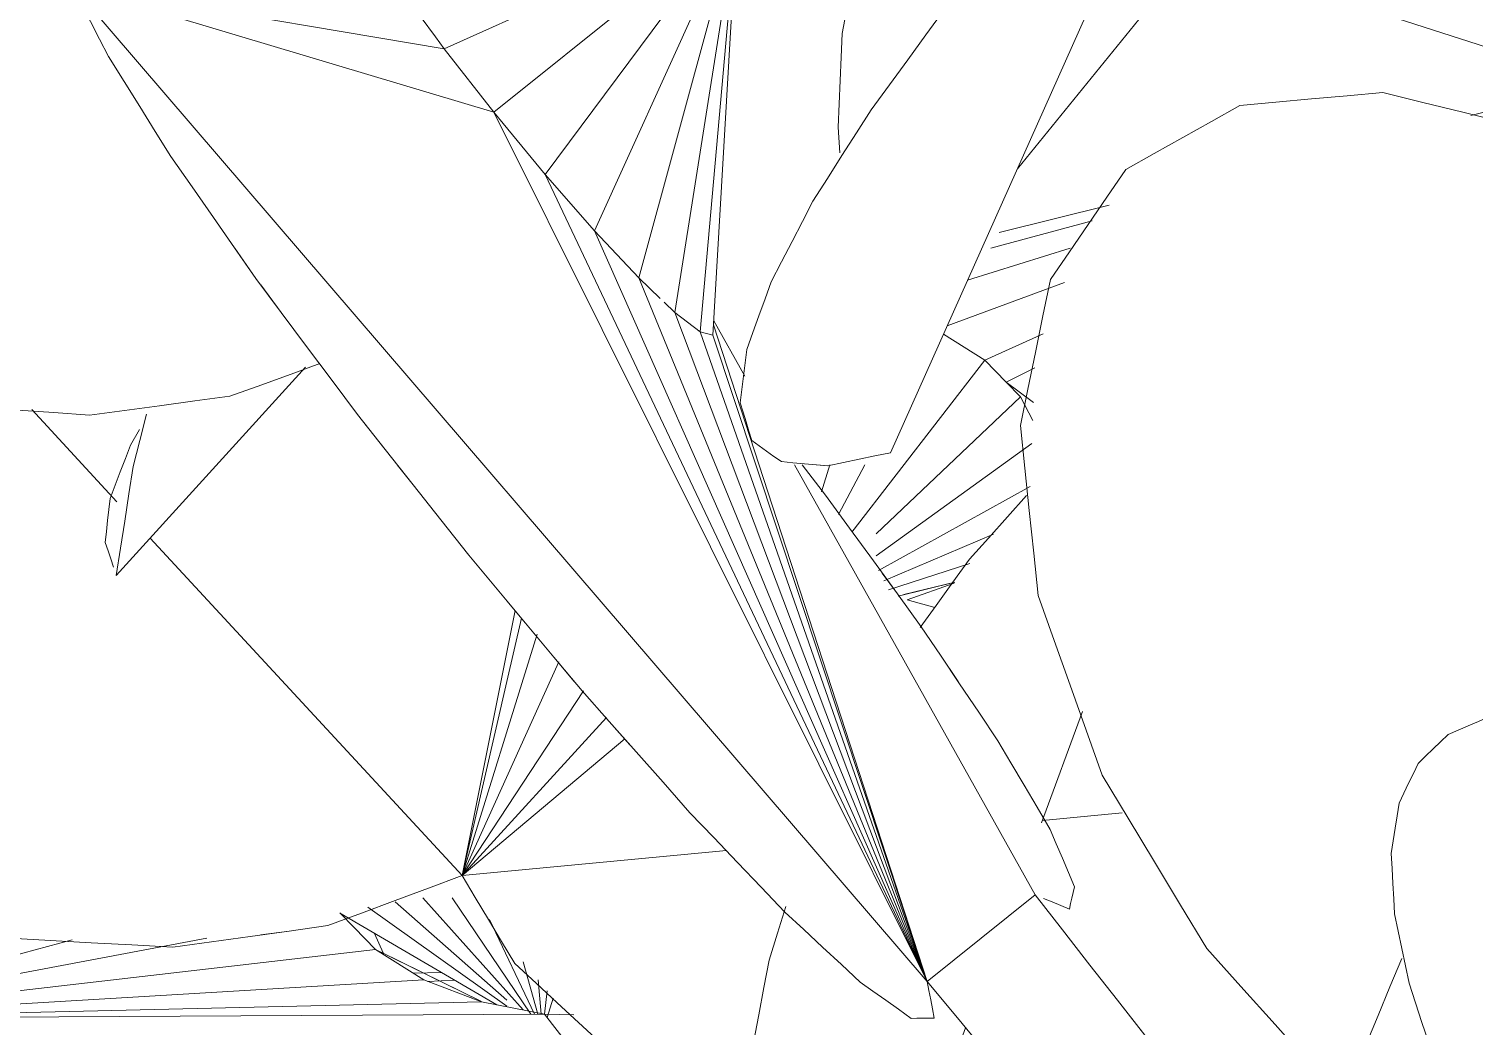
# Model space of a CAD drawing. Header units: metres. Extents: x -18.34 to -13.25, y -25.49 to -16.26.
# Drawn here: x -14.55657 to -14.50754, y -21.34345 to -21.30963 of the extents above; entities that cross this region are included whole.
import ezdxf

# ---------------------------------------------------------------- set-up
doc = ezdxf.new("R2010")
doc.units = ezdxf.units.M
doc.layers.add('Importações nas famílias', color=7, linetype='Continuous', lineweight=5)
doc.layers.add('Vegetação', color=7, linetype='Continuous', lineweight=5)

# ---------------------------------------------------------------- blocks, each defined once
blk = doc.blocks.new('Planta_pergolado_12200 - plantas pergolado_skp_Component_12-V3403-Pavimento 02 - Executivo')
at = {"layer": 'Importações nas famílias', "color": 9}
blk.add_line((0.1724, 0.114648), (0.17181, 0.114312), dxfattribs=at)
at = {"layer": 'Importações nas famílias', "color": 9, "flags": 128}
for points in [[(0.192036, 0.119336), (0.191149, 0.119361), (0.190263, 0.119387)], [(0.195547, 0.118843), (0.194669, 0.118966), (0.193791, 0.119089), (0.192913, 0.119213), (0.192036, 0.119336)], [(0.197265, 0.118404), (0.196406, 0.118623), (0.195547, 0.118843)]]:
    blk.add_lwpolyline(points, dxfattribs=at)
blk = doc.blocks.new('Planta_pergolado_12200 - plantas pergolado_skp_Component_17-V3405-Pavimento 02 - Executivo')
at = {"layer": 'Importações nas famílias', "color": 9}
blk.add_line((0.172386, 0.114582), (0.173598, 0.117922), dxfattribs=at)
blk = doc.blocks.new('Planta_pergolado_12200 - plantas pergolado_skp_Component_16-V3406-Pavimento 02 - Executivo')
for name in ['Planta_pergolado_12200 - plantas pergolado_skp_Component_17-V3405-Pavimento 02 - Executivo', 'Planta_pergolado_12200 - plantas pergolado_skp_Component_12-V3403-Pavimento 02 - Executivo']:
    blk.add_blockref(name, (0, 0))
blk = doc.blocks.new('Planta_pergolado_12200 - plantas pergolado_skp_Component_12-V3425-Pavimento 02 - Executivo')
at = {"layer": 'Importações nas famílias', "color": 9}
for p, q in [((0.198099, 0.115652), (0.190776, 0.113812)), ((0.190728, 0.114691), (0.19144, 0.114839)), ((0.1724, 0.114648), (0.17181, 0.114312))]:
    blk.add_line(p, q, dxfattribs=at)
at = {"layer": 'Importações nas famílias', "color": 9, "flags": 128}
for points in [[(0.192036, 0.119336), (0.191149, 0.119361), (0.190263, 0.119387)], [(0.195547, 0.118843), (0.194669, 0.118966), (0.193791, 0.119089), (0.192913, 0.119213), (0.192036, 0.119336)], [(0.197265, 0.118404), (0.196406, 0.118623), (0.195547, 0.118843)], [(0.19527, 0.11557), (0.196183, 0.115727), (0.197096, 0.115884), (0.198009, 0.116041)], [(0.19144, 0.114839), (0.192398, 0.115022), (0.193355, 0.115204), (0.194313, 0.115387), (0.19527, 0.11557)]]:
    blk.add_lwpolyline(points, dxfattribs=at)
blk = doc.blocks.new('Planta_pergolado_12200 - plantas pergolado_skp_Component_17-V3426-Pavimento 02 - Executivo')
at = {"layer": 'Importações nas famílias', "color": 9}
for p, q in [((0.173776, 0.11996), (0.181266, 0.127147)), ((0.173699, 0.120881), (0.173776, 0.11996)), ((0.173789, 0.119851), (0.172718, 0.119641)), ((0.173776, 0.11996), (0.173028, 0.11996)), ((0.173872, 0.120051), (0.173239, 0.120176)), ((0.173776, 0.11996), (0.173607, 0.117923)), ((0.173776, 0.11996), (0.175829, 0.101947)), ((0.170427, 0.11664), (0.173826, 0.119525)), ((0.173813, 0.119637), (0.17098, 0.117898)), ((0.173801, 0.119745), (0.172194, 0.119103)), ((0.173719, 0.119271), (0.170527, 0.115718)), ((0.170742, 0.114851), (0.173465, 0.11872)), ((0.171011, 0.114012), (0.173656, 0.11874)), ((0.173648, 0.118418), (0.17131, 0.113196)), ((0.172318, 0.114396), (0.173598, 0.117922)), ((0.173607, 0.117923), (0.173109, 0.116025)), ((0.175737, 0.101816), (0.173607, 0.117923)), ((0.173109, 0.116025), (0.172318, 0.114396)), ((0.17559, 0.101392), (0.173109, 0.116025)), ((0.172318, 0.114396), (0.1717, 0.113646)), ((0.175326, 0.101168), (0.172318, 0.114396)), ((0.1717, 0.113646), (0.171287, 0.113145)), ((0.175057, 0.100737), (0.172536, 0.109035)), ((0.174799, 0.100323), (0.173053, 0.104783))]:
    blk.add_line(p, q, dxfattribs=at)
blk = doc.blocks.new('Planta_pergolado_12200 - plantas pergolado_skp_Component_16-V3427-Pavimento 02 - Executivo')
for name in ['Planta_pergolado_12200 - plantas pergolado_skp_Component_17-V3426-Pavimento 02 - Executivo', 'Planta_pergolado_12200 - plantas pergolado_skp_Component_12-V3425-Pavimento 02 - Executivo']:
    blk.add_blockref(name, (0, 0))
blk = doc.blocks.new('Planta_pergolado_12200 - plantas pergolado_skp_Component_17-V3432-Pavimento 02 - Executivo')
at = {"layer": 'Importações nas famílias', "color": 9}
for p, q in [((0.173143, 0.116153), (0.173017, 0.11701)), ((0.172937, 0.11567), (0.172817, 0.116563))]:
    blk.add_line(p, q, dxfattribs=at)
blk = doc.blocks.new('Planta_pergolado_12200 - plantas pergolado_skp_Component_16-V3433-Pavimento 02 - Executivo')
blk.add_blockref('Planta_pergolado_12200 - plantas pergolado_skp_Component_17-V3432-Pavimento 02 - Executivo', (0, 0))
blk = doc.blocks.new('Planta_pergolado_12200 - plantas pergolado_skp_-V3448-Pavimento 02 - Executivo')
for name in ['Planta_pergolado_12200 - plantas pergolado_skp_Component_16-V3433-Pavimento 02 - Executivo', 'Planta_pergolado_12200 - plantas pergolado_skp_Component_16-V3406-Pavimento 02 - Executivo', 'Planta_pergolado_12200 - plantas pergolado_skp_Component_16-V3427-Pavimento 02 - Executivo']:
    blk.add_blockref(name, (0, 0))
blk = doc.blocks.new('Planta_pergolado_12200 - plantas pergolado_skp_-V3475-Pavimento 02 - Executivo')
at = {"rotation": 89.9999999999999}
blk.add_blockref('Planta_pergolado_12200 - plantas pergolado_skp_-V3448-Pavimento 02 - Executivo', (0.274037, 0.01573), dxfattribs=at)
blk = doc.blocks.new('Planta_pergolado_12200 - plantas pergolado_skp_Component_12-V3626-Pavimento 02 - Executivo')
at = {"layer": 'Importações nas famílias', "color": 9}
for p, q in [((0.203254, 0.160362), (0.187361, 0.156366)), ((0.18063, 0.154674), (0.17698, 0.153757))]:
    blk.add_line(p, q, dxfattribs=at)
at = {"layer": 'Importações nas famílias', "color": 9, "flags": 128}
for points in [[(0.189435, 0.163089), (0.18855, 0.163017), (0.187665, 0.162944), (0.18678, 0.162872), (0.185895, 0.1628)], [(0.19298, 0.162987), (0.192094, 0.163012), (0.191208, 0.163038), (0.190321, 0.163064), (0.189435, 0.163089)], [(0.196491, 0.162494), (0.195613, 0.162617), (0.194736, 0.16274), (0.193858, 0.162863), (0.19298, 0.162987)], [(0.185895, 0.1628), (0.185021, 0.16263), (0.184147, 0.162461)], [(0.199928, 0.161615), (0.199069, 0.161835), (0.19821, 0.162055), (0.19735, 0.162274), (0.196491, 0.162494)], [(0.203254, 0.160362), (0.202423, 0.160675), (0.201591, 0.160989), (0.20076, 0.161302), (0.199928, 0.161615)], [(0.174884, 0.159174), (0.174128, 0.158744), (0.173344, 0.158299), (0.172561, 0.157853)], [(0.172561, 0.157853), (0.171825, 0.157325), (0.17109, 0.156796), (0.170355, 0.156267)]]:
    blk.add_lwpolyline(points, dxfattribs=at)
blk = doc.blocks.new('Planta_pergolado_12200 - plantas pergolado_skp_Component_12-V3627-Pavimento 02 - Executivo')
at = {"layer": 'Importações nas famílias', "color": 9}
for p, q in [((0.175998, 0.184731), (0.168774, 0.179472)), ((0.171312, 0.184499), (0.171832, 0.184728)), ((0.1518, 0.173348), (0.151379, 0.172758)), ((0.153129, 0.168081), (0.148445, 0.164671))]:
    blk.add_line(p, q, dxfattribs=at)
at = {"layer": 'Importações nas famílias', "color": 9, "flags": 128}
for points in [[(0.171832, 0.184728), (0.172272, 0.184844), (0.172713, 0.18496), (0.173153, 0.185076), (0.173593, 0.185192)], [(0.173593, 0.185192), (0.173943, 0.185193), (0.174293, 0.185193), (0.174642, 0.185193), (0.174992, 0.185194)], [(0.174992, 0.185194), (0.175244, 0.185078), (0.175495, 0.184963), (0.175746, 0.184847)], [(0.172501, 0.184574), (0.171655, 0.184455), (0.170808, 0.184336)], [(0.175998, 0.184731), (0.175124, 0.184692), (0.17425, 0.184653), (0.173375, 0.184613), (0.172501, 0.184574)], [(0.151379, 0.172758), (0.151044, 0.172121), (0.150708, 0.171484), (0.150373, 0.170847), (0.150038, 0.17021)], [(0.150038, 0.17021), (0.149793, 0.169533), (0.149547, 0.168857), (0.149302, 0.16818), (0.149057, 0.167504)], [(0.149057, 0.167504), (0.148904, 0.166796), (0.148751, 0.166087), (0.148598, 0.165379), (0.148445, 0.164671)]]:
    blk.add_lwpolyline(points, dxfattribs=at)
blk = doc.blocks.new('Planta_pergolado_12200 - plantas pergolado_skp_Component_17-V3628-Pavimento 02 - Executivo')
at = {"layer": 'Importações nas famílias', "color": 9}
for p, q in [((0.171054, 0.187972), (0.173669, 0.184969)), ((0.174699, 0.183786), (0.18428, 0.172783)), ((0.18428, 0.172783), (0.175734, 0.172016)), ((0.176402, 0.171241), (0.18428, 0.172783)), ((0.18428, 0.172783), (0.177206, 0.170466)), ((0.178001, 0.172038), (0.18428, 0.172783)), ((0.18428, 0.172783), (0.178033, 0.169583)), ((0.178801, 0.168764), (0.18428, 0.172783)), ((0.179412, 0.168112), (0.18428, 0.172783)), ((0.182583, 0.164526), (0.18428, 0.172783)), ((0.175954, 0.171795), (0.178001, 0.172038)), ((0.170939, 0.162756), (0.170056, 0.162582)), ((0.171597, 0.162139), (0.169936, 0.161475)), ((0.172108, 0.161661), (0.166223, 0.158047)), ((0.167254, 0.156796), (0.172075, 0.160889)), ((0.172769, 0.160813), (0.168695, 0.156278)), ((0.170054, 0.156184), (0.173225, 0.160689)), ((0.171683, 0.157176), (0.173533, 0.160482)), ((0.173801, 0.160302), (0.172691, 0.157823)), ((0.17333, 0.158233), (0.173965, 0.159981)), ((0.165271, 0.159356), (0.163495, 0.155806)), ((0.166223, 0.158047), (0.165544, 0.159444)), ((0.174054, 0.159676), (0.173363, 0.158254)), ((0.174206, 0.158778), (0.174054, 0.159676)), ((0.163758, 0.158868), (0.162396, 0.155734)), ((0.160902, 0.154652), (0.162143, 0.158037)), ((0.161453, 0.155134), (0.162669, 0.158246)), ((0.166223, 0.158047), (0.165196, 0.1563)), ((0.166841, 0.157297), (0.166223, 0.158047)), ((0.166841, 0.157297), (0.166289, 0.156444)), ((0.167254, 0.156796), (0.166841, 0.157297)), ((0.167398, 0.156368), (0.166841, 0.157297)), ((0.167968, 0.156328), (0.167254, 0.156796)), ((0.180041, 0.152161), (0.180554, 0.154655)), ((0.152651, 0.15287), (0.15538, 0.139595)), ((0.15538, 0.139595), (0.15683, 0.143547))]:
    blk.add_line(p, q, dxfattribs=at)
at = {"layer": 'Importações nas famílias', "color": 9, "flags": 128}
for points in [[(0.187812, 0.186853), (0.187743, 0.185559), (0.187674, 0.184266), (0.187604, 0.182972), (0.187535, 0.181678)], [(0.187535, 0.181678), (0.187232, 0.180471), (0.186929, 0.179264), (0.186626, 0.178058), (0.186323, 0.176851)], [(0.186323, 0.176851), (0.185813, 0.175834), (0.185302, 0.174817), (0.184791, 0.1738), (0.18428, 0.172783)], [(0.18428, 0.172783), (0.184931, 0.172293), (0.185581, 0.171803), (0.186231, 0.171313), (0.186881, 0.170823)], [(0.186881, 0.170823), (0.187429, 0.170083), (0.187977, 0.169343), (0.188525, 0.168604), (0.189073, 0.167864)]]:
    blk.add_lwpolyline(points, dxfattribs=at)
blk = doc.blocks.new('Planta_pergolado_12200 - plantas pergolado_skp_Component_16-V3629-Pavimento 02 - Executivo')
for name in ['Planta_pergolado_12200 - plantas pergolado_skp_Component_17-V3628-Pavimento 02 - Executivo', 'Planta_pergolado_12200 - plantas pergolado_skp_Component_12-V3627-Pavimento 02 - Executivo', 'Planta_pergolado_12200 - plantas pergolado_skp_Component_12-V3626-Pavimento 02 - Executivo']:
    blk.add_blockref(name, (0, 0))
blk = doc.blocks.new('Planta_pergolado_12200 - plantas pergolado_skp_Component_17-V3632-Pavimento 02 - Executivo')
at = {"layer": 'Importações nas famílias', "color": 9, "flags": 128}
for points in [[(0.1712, 0.190679), (0.171157, 0.189541), (0.171114, 0.188403), (0.171071, 0.187265), (0.171029, 0.186127)], [(0.171029, 0.186127), (0.17076, 0.185036), (0.170491, 0.183945), (0.170222, 0.182854), (0.169953, 0.181763)], [(0.169953, 0.181763), (0.169477, 0.180793), (0.169, 0.179823), (0.168611, 0.179031)]]:
    blk.add_lwpolyline(points, dxfattribs=at)
blk = doc.blocks.new('Planta_pergolado_12200 - plantas pergolado_skp_Component_16-V3633-Pavimento 02 - Executivo')
blk.add_blockref('Planta_pergolado_12200 - plantas pergolado_skp_Component_17-V3632-Pavimento 02 - Executivo', (0, 0))
blk = doc.blocks.new('Planta_pergolado_12200 - plantas pergolado_skp_Component_17-V3644-Pavimento 02 - Executivo')
at = {"layer": 'Importações nas famílias', "color": 9}
blk.add_line((0.17333, 0.158233), (0.173901, 0.159806), dxfattribs=at)
at = {"layer": 'Importações nas famílias', "color": 9, "flags": 128}
for points in [[(0.187812, 0.186853), (0.187743, 0.185559), (0.187674, 0.184266), (0.187604, 0.182972), (0.187535, 0.181678)], [(0.187535, 0.181678), (0.187232, 0.180471), (0.186929, 0.179264)], [(0.186848, 0.17894), (0.186626, 0.178058), (0.186323, 0.176851)], [(0.186323, 0.176851), (0.185813, 0.175834), (0.185302, 0.174817)], [(0.185581, 0.171803), (0.186231, 0.171313), (0.186881, 0.170823)], [(0.186881, 0.170823), (0.187429, 0.170083), (0.187977, 0.169343), (0.188525, 0.168604), (0.189073, 0.167864)]]:
    blk.add_lwpolyline(points, dxfattribs=at)
blk = doc.blocks.new('Planta_pergolado_12200 - plantas pergolado_skp_Component_16-V3645-Pavimento 02 - Executivo')
blk.add_blockref('Planta_pergolado_12200 - plantas pergolado_skp_Component_17-V3644-Pavimento 02 - Executivo', (0, 0))
blk = doc.blocks.new('Planta_pergolado_12200 - plantas pergolado_skp_Component_17-V3647-Pavimento 02 - Executivo')
at = {"layer": 'Importações nas famílias', "color": 9, "flags": 128}
for points in [[(0.171114, 0.188403), (0.171071, 0.187265), (0.171029, 0.186127)], [(0.171029, 0.186127), (0.17076, 0.185036), (0.170491, 0.183945), (0.170222, 0.182854), (0.169953, 0.181763)], [(0.169953, 0.181763), (0.169477, 0.180793), (0.169, 0.179823), (0.168611, 0.179031)]]:
    blk.add_lwpolyline(points, dxfattribs=at)
blk = doc.blocks.new('Planta_pergolado_12200 - plantas pergolado_skp_Component_16-V3648-Pavimento 02 - Executivo')
blk.add_blockref('Planta_pergolado_12200 - plantas pergolado_skp_Component_17-V3647-Pavimento 02 - Executivo', (0, 0))
blk = doc.blocks.new('Planta_pergolado_12200 - plantas pergolado_skp_Component_12-V267-Pavimento 02 - Executivo')
at = {"layer": 'Importações nas famílias', "color": 9}
for p, q in [((0.182294, 0.121633), (0.181721, 0.122089)), ((0.163358, 0.11721), (0.179336, 0.1138))]:
    blk.add_line(p, q, dxfattribs=at)
at = {"layer": 'Importações nas famílias', "color": 9, "flags": 128}
for points in [[(0.173908, 0.12464), (0.17328, 0.124553), (0.172653, 0.124466), (0.172025, 0.124379), (0.171398, 0.124292)], [(0.176506, 0.124383), (0.175856, 0.124447), (0.175207, 0.124512), (0.174557, 0.124576), (0.173908, 0.12464)], [(0.171398, 0.124292), (0.170807, 0.124055), (0.170217, 0.123819), (0.169626, 0.123582), (0.169035, 0.123346)], [(0.179131, 0.123526), (0.178474, 0.12374), (0.177818, 0.123954), (0.177162, 0.124169), (0.176506, 0.124383)], [(0.169035, 0.123346), (0.168495, 0.122965), (0.167955, 0.122585), (0.167415, 0.122205), (0.166875, 0.121824)], [(0.181721, 0.122089), (0.181073, 0.122448), (0.180426, 0.122807), (0.179778, 0.123167), (0.179131, 0.123526)], [(0.166875, 0.121824), (0.166398, 0.121309), (0.165921, 0.120793), (0.165444, 0.120278), (0.164967, 0.119763)], [(0.164967, 0.119763), (0.164565, 0.119124), (0.164162, 0.118486), (0.16376, 0.117848), (0.163358, 0.11721)]]:
    blk.add_lwpolyline(points, dxfattribs=at)
blk = doc.blocks.new('Planta_pergolado_12200 - plantas pergolado_skp_Component_12-V3663-Pavimento 02 - Executivo')
at = {"layer": 'Importações nas famílias', "color": 9}
for p, q in [((0.183999, 0.065841), (0.170927, 0.084368)), ((0.170927, 0.084368), (0.17174, 0.084022))]:
    blk.add_line(p, q, dxfattribs=at)
at = {"layer": 'Importações nas famílias', "color": 9, "flags": 128}
for points in [[(0.173894, 0.082937), (0.173152, 0.083294), (0.17241, 0.083652), (0.171669, 0.08401), (0.170927, 0.084368)], [(0.171966, 0.083926), (0.172553, 0.083677), (0.173366, 0.083332), (0.174179, 0.082987)], [(0.176775, 0.081167), (0.176055, 0.081609), (0.175335, 0.082052), (0.174614, 0.082494), (0.173894, 0.082937)], [(0.174179, 0.082987), (0.174989, 0.082527), (0.175799, 0.082066), (0.176609, 0.081606), (0.177419, 0.081146)], [(0.179538, 0.079077), (0.178847, 0.0796), (0.178157, 0.080122), (0.177466, 0.080644), (0.176775, 0.081167)], [(0.177419, 0.081146), (0.178207, 0.080582), (0.178995, 0.080018), (0.179783, 0.079454), (0.180571, 0.07889)], [(0.182152, 0.076692), (0.181499, 0.077288), (0.180845, 0.077885), (0.180192, 0.078481), (0.179538, 0.079077)], [(0.180571, 0.07889), (0.181319, 0.078235), (0.182066, 0.07758), (0.182813, 0.076925), (0.183561, 0.07627)], [(0.184589, 0.074037), (0.18398, 0.0747), (0.18337, 0.075364), (0.182761, 0.076028), (0.182152, 0.076692)], [(0.183561, 0.07627), (0.18425, 0.075539), (0.184939, 0.074809), (0.185628, 0.074078), (0.186318, 0.073348)], [(0.18682, 0.071141), (0.186262, 0.071865), (0.185704, 0.072589), (0.185146, 0.073313), (0.184589, 0.074037)], [(0.186318, 0.073348), (0.186933, 0.072559), (0.187548, 0.07177), (0.188163, 0.070981), (0.188778, 0.070193)], [(0.188108, 0.069145), (0.187821, 0.06959), (0.18732, 0.070365), (0.18682, 0.071141)]]:
    blk.add_lwpolyline(points, dxfattribs=at)
blk = doc.blocks.new('Planta_pergolado_12200 - plantas pergolado_skp_Component_12-V359-Pavimento 02 - Executivo')
at = {"layer": 'Importações nas famílias', "color": 9}
for p, q in [((0.167296, 0.119968), (0.186342, 0.110211)), ((0.182213, 0.117459), (0.182584, 0.116931))]:
    blk.add_line(p, q, dxfattribs=at)
at = {"layer": 'Importações nas famílias', "color": 9, "flags": 128}
for points in [[(0.170509, 0.1221), (0.17093, 0.122223), (0.171351, 0.122346), (0.171772, 0.122469), (0.172193, 0.122593)], [(0.172193, 0.122593), (0.172622, 0.122618), (0.17305, 0.122644), (0.173478, 0.12267), (0.173906, 0.122695)], [(0.173906, 0.122695), (0.174336, 0.122623), (0.174766, 0.12255), (0.175196, 0.122478), (0.175626, 0.122406)], [(0.175626, 0.122406), (0.176054, 0.122236), (0.176481, 0.122067), (0.176909, 0.121897), (0.177336, 0.121728)], [(0.16887, 0.121221), (0.16928, 0.121441), (0.16969, 0.121661), (0.170099, 0.12188), (0.170509, 0.1221)], [(0.177336, 0.121728), (0.177756, 0.121463), (0.178176, 0.121198), (0.178596, 0.120934), (0.179016, 0.120669)], [(0.167296, 0.119968), (0.16769, 0.120281), (0.168083, 0.120595), (0.168477, 0.120908), (0.16887, 0.121221)], [(0.179016, 0.120669), (0.179424, 0.120312), (0.179832, 0.119955), (0.18024, 0.119598), (0.180648, 0.119241)], [(0.171177, 0.119455), (0.170207, 0.119583), (0.169236, 0.119712), (0.168266, 0.11984), (0.167296, 0.119968)], [(0.174859, 0.118826), (0.173938, 0.118984), (0.173018, 0.119141), (0.172097, 0.119298), (0.171177, 0.119455)], [(0.180648, 0.119241), (0.181039, 0.118795), (0.181431, 0.11835), (0.181822, 0.117905), (0.182213, 0.117459)], [(0.178256, 0.118096), (0.177407, 0.118278), (0.176557, 0.118461), (0.175708, 0.118644), (0.174859, 0.118826)], [(0.181289, 0.117281), (0.180531, 0.117485), (0.179772, 0.117688), (0.179014, 0.117892), (0.178256, 0.118096)], [(0.183886, 0.1164), (0.183237, 0.116621), (0.182588, 0.116841), (0.181938, 0.117061), (0.181289, 0.117281)], [(0.185987, 0.115475), (0.185462, 0.115707), (0.184937, 0.115938), (0.184412, 0.116169), (0.183886, 0.1164)], [(0.187542, 0.114527), (0.187154, 0.114764), (0.186765, 0.115001), (0.186376, 0.115238), (0.185987, 0.115475)], [(0.188515, 0.113579), (0.188272, 0.113816), (0.188029, 0.114053), (0.187786, 0.11429), (0.187542, 0.114527)], [(0.188883, 0.112651), (0.188791, 0.112883), (0.188699, 0.113115), (0.188607, 0.113347), (0.188515, 0.113579)], [(0.188637, 0.111767), (0.188699, 0.111988), (0.18876, 0.112209), (0.188822, 0.11243), (0.188883, 0.112651)], [(0.187783, 0.110947), (0.187997, 0.111152), (0.18821, 0.111357), (0.188424, 0.111562), (0.188637, 0.111767)], [(0.186342, 0.110211), (0.186702, 0.110395), (0.187062, 0.110579), (0.187423, 0.110763), (0.187783, 0.110947)]]:
    blk.add_lwpolyline(points, dxfattribs=at)
blk = doc.blocks.new('Planta_pergolado_12200 - plantas pergolado_skp_Component_12-V270-Pavimento 02 - Executivo')
at = {"layer": 'Importações nas famílias', "color": 9}
blk.add_line((0.187216, 0.078849), (0.177637, 0.094829), dxfattribs=at)
at = {"layer": 'Importações nas famílias', "color": 9, "flags": 128}
for points in [[(0.178733, 0.095513), (0.178459, 0.095342), (0.178185, 0.095171), (0.177911, 0.095), (0.177637, 0.094829)], [(0.179811, 0.095809), (0.179542, 0.095735), (0.179272, 0.095661), (0.179003, 0.095587), (0.178733, 0.095513)], [(0.180859, 0.095715), (0.180597, 0.095739), (0.180335, 0.095762), (0.180073, 0.095786), (0.179811, 0.095809)], [(0.181864, 0.095232), (0.181613, 0.095353), (0.181362, 0.095474), (0.18111, 0.095594), (0.180859, 0.095715)], [(0.182817, 0.094364), (0.182579, 0.094581), (0.182341, 0.094798), (0.182103, 0.095015), (0.181864, 0.095232)], [(0.183707, 0.093122), (0.183484, 0.093433), (0.183262, 0.093743), (0.18304, 0.094054), (0.182817, 0.094364)], [(0.184522, 0.09152), (0.184318, 0.091921), (0.184114, 0.092321), (0.18391, 0.092722), (0.183707, 0.093122)], [(0.184272, 0.092129), (0.18496, 0.091753), (0.185649, 0.091377), (0.186338, 0.091001), (0.187027, 0.090625)], [(0.185256, 0.089575), (0.185072, 0.090061), (0.184889, 0.090547), (0.184706, 0.091034), (0.184522, 0.09152)], [(0.187027, 0.090625), (0.187599, 0.090235), (0.188172, 0.089845), (0.188745, 0.089455), (0.189317, 0.089065)], [(0.185898, 0.087308), (0.185738, 0.087875), (0.185577, 0.088441), (0.185416, 0.089008), (0.185256, 0.089575)], [(0.189317, 0.089065), (0.189761, 0.088671), (0.190204, 0.088276), (0.190647, 0.087881), (0.19109, 0.087487)], [(0.19109, 0.087487), (0.191394, 0.087096), (0.191697, 0.086706), (0.192, 0.086316), (0.192304, 0.085926)], [(0.186443, 0.084745), (0.186307, 0.085386), (0.186171, 0.086027), (0.186035, 0.086667), (0.185898, 0.087308)], [(0.192304, 0.085926), (0.19246, 0.085549), (0.192616, 0.085172), (0.192773, 0.084796), (0.192929, 0.084419)], [(0.186884, 0.081915), (0.186774, 0.082623), (0.186664, 0.08333), (0.186553, 0.084038), (0.186443, 0.084745)], [(0.192929, 0.084419), (0.192935, 0.084065), (0.19294, 0.08371), (0.192946, 0.083356), (0.192952, 0.083002)], [(0.192952, 0.083002), (0.192807, 0.082678), (0.192662, 0.082355), (0.192517, 0.082031), (0.192372, 0.081708)], [(0.187216, 0.078849), (0.187133, 0.079615), (0.18705, 0.080382), (0.186967, 0.081149), (0.186884, 0.081915)], [(0.192372, 0.081708), (0.192079, 0.081423), (0.191787, 0.081138), (0.191494, 0.080852), (0.191202, 0.080567)], [(0.191202, 0.080567), (0.190769, 0.080327), (0.190336, 0.080087), (0.189903, 0.079847), (0.18947, 0.079607)], [(0.18947, 0.079607), (0.188907, 0.079417), (0.188343, 0.079228), (0.18778, 0.079038), (0.187216, 0.078849)]]:
    blk.add_lwpolyline(points, dxfattribs=at)
blk = doc.blocks.new('Planta_pergolado_12200 - plantas pergolado_skp_Component_17-V3664-Pavimento 02 - Executivo')
at = {"layer": 'Importações nas famílias', "color": 9}
for p, q in [((0.188741, 0.125253), (0.19508, 0.13239)), ((0.188768, 0.123216), (0.19508, 0.13239)), ((0.193999, 0.099201), (0.19508, 0.13239)), ((0.188725, 0.125634), (0.188663, 0.127151)), ((0.188725, 0.125634), (0.188741, 0.125253)), ((0.188741, 0.125253), (0.180863, 0.123216)), ((0.188741, 0.125253), (0.188768, 0.123216)), ((0.180863, 0.123216), (0.188663, 0.119282)), ((0.180863, 0.123216), (0.188741, 0.12118)), ((0.180863, 0.123216), (0.188768, 0.123216)), ((0.187979, 0.115348), (0.180978, 0.123089)), ((0.188184, 0.115616), (0.180982, 0.123093)), ((0.180991, 0.1231), (0.188374, 0.116402)), ((0.188537, 0.117653), (0.181006, 0.123112)), ((0.188768, 0.123216), (0.188741, 0.12118)), ((0.188768, 0.123216), (0.193999, 0.099201)), ((0.188741, 0.12118), (0.188663, 0.119282)), ((0.193999, 0.099201), (0.188741, 0.12118)), ((0.188663, 0.119282), (0.188537, 0.117653)), ((0.193999, 0.099201), (0.188663, 0.119282)), ((0.188537, 0.117653), (0.188439, 0.116903)), ((0.193999, 0.099201), (0.188537, 0.117653)), ((0.188422, 0.116768), (0.188374, 0.116402)), ((0.188374, 0.116402), (0.188184, 0.115616)), ((0.193999, 0.099201), (0.188374, 0.116402)), ((0.187736, 0.115617), (0.188003, 0.114032)), ((0.188184, 0.115616), (0.187979, 0.115348)), ((0.193999, 0.099201), (0.188184, 0.115616)), ((0.193999, 0.099201), (0.187803, 0.115543)), ((0.193999, 0.099201), (0.187979, 0.115348)), ((0.188296, 0.110403), (0.188278, 0.111377)), ((0.18843, 0.111499), (0.1905, 0.099201)), ((0.189273, 0.099869), (0.189166, 0.100249)), ((0.193999, 0.099201), (0.1905, 0.099201))]:
    blk.add_line(p, q, dxfattribs=at)
at = {"layer": 'Importações nas famílias', "color": 9, "flags": 128}
for points in [[(0.19508, 0.13239), (0.195183, 0.131899), (0.195286, 0.131409), (0.195389, 0.130919), (0.195492, 0.130429)], [(0.195492, 0.130429), (0.195579, 0.129689), (0.195665, 0.128949), (0.195752, 0.12821), (0.195839, 0.12747)], [(0.195839, 0.12747), (0.195904, 0.126532), (0.195968, 0.125593), (0.196033, 0.124655), (0.196098, 0.123717)], [(0.196098, 0.123717), (0.196136, 0.122643), (0.196174, 0.12157), (0.196212, 0.120496), (0.19625, 0.119423)], [(0.19625, 0.119423), (0.196259, 0.118288), (0.196268, 0.117152), (0.196277, 0.116017), (0.196286, 0.114882)], [(0.196286, 0.114882), (0.196265, 0.113762), (0.196244, 0.112643), (0.196224, 0.111523), (0.196203, 0.110403)], [(0.188493, 0.106292), (0.188444, 0.10732), (0.188395, 0.108348), (0.188346, 0.109376), (0.188296, 0.110403)], [(0.196203, 0.110403), (0.196154, 0.109376), (0.196104, 0.108348), (0.196055, 0.10732), (0.196006, 0.106292)], [(0.18879, 0.102829), (0.188715, 0.103694), (0.188641, 0.10456), (0.188567, 0.105426), (0.188493, 0.106292)], [(0.196006, 0.106292), (0.195932, 0.105426), (0.195858, 0.10456), (0.195784, 0.103694), (0.19571, 0.102829)], [(0.189166, 0.100249), (0.189072, 0.100894), (0.188978, 0.101539), (0.188884, 0.102184), (0.18879, 0.102829)], [(0.19571, 0.102829), (0.195616, 0.102184), (0.195521, 0.101539), (0.195427, 0.100894), (0.195333, 0.100249)], [(0.195333, 0.100249), (0.195226, 0.099869), (0.195118, 0.099488), (0.195011, 0.099108), (0.194903, 0.098728)], [(0.189596, 0.098728), (0.189489, 0.099108), (0.189381, 0.099488), (0.189273, 0.099869)], [(0.19056, 0.094685), (0.190545, 0.095814), (0.19053, 0.096943), (0.190515, 0.098072), (0.1905, 0.099201)], [(0.193999, 0.099201), (0.193984, 0.098072), (0.193969, 0.096943), (0.193954, 0.095814), (0.193939, 0.094685)], [(0.194448, 0.098371), (0.194335, 0.098578), (0.194223, 0.098786), (0.194111, 0.098993), (0.193999, 0.099201)], [(0.190388, 0.098993), (0.190276, 0.098786), (0.190164, 0.098578), (0.190052, 0.098371)], [(0.190052, 0.098371), (0.189938, 0.09846), (0.189824, 0.098549), (0.18971, 0.098639), (0.189596, 0.098728)], [(0.194903, 0.098728), (0.194789, 0.098639), (0.194675, 0.098549), (0.194562, 0.09846), (0.194448, 0.098371)]]:
    blk.add_lwpolyline(points, dxfattribs=at)
blk = doc.blocks.new('Planta_pergolado_12200 - plantas pergolado_skp_Component_16-V3665-Pavimento 02 - Executivo')
for name in ['Planta_pergolado_12200 - plantas pergolado_skp_Component_17-V3664-Pavimento 02 - Executivo', 'Planta_pergolado_12200 - plantas pergolado_skp_Component_12-V267-Pavimento 02 - Executivo', 'Planta_pergolado_12200 - plantas pergolado_skp_Component_12-V359-Pavimento 02 - Executivo', 'Planta_pergolado_12200 - plantas pergolado_skp_Component_12-V270-Pavimento 02 - Executivo', 'Planta_pergolado_12200 - plantas pergolado_skp_Component_12-V3663-Pavimento 02 - Executivo']:
    blk.add_blockref(name, (0, 0))
blk = doc.blocks.new('Planta_pergolado_12200 - plantas pergolado_skp_Component_17-V3674-Pavimento 02 - Executivo')
at = {"layer": 'Importações nas famílias', "color": 9, "flags": 128}
for points in [[(0.173942, 0.111518), (0.174759, 0.111654), (0.175576, 0.111791), (0.176393, 0.111927), (0.177209, 0.112063)], [(0.177209, 0.112063), (0.178016, 0.11182), (0.178823, 0.111577), (0.17963, 0.111334), (0.180437, 0.111091)], [(0.170914, 0.109503), (0.171671, 0.110007), (0.172428, 0.110511), (0.173185, 0.111014), (0.173942, 0.111518)], [(0.180437, 0.111091), (0.181165, 0.11049), (0.181893, 0.109888), (0.182621, 0.109287), (0.183349, 0.108685)], [(0.168383, 0.10619), (0.169016, 0.107018), (0.169648, 0.107846), (0.170281, 0.108675), (0.170914, 0.109503)], [(0.183349, 0.108685), (0.183936, 0.107777), (0.184523, 0.106868), (0.185109, 0.10596), (0.185696, 0.105051)], [(0.185696, 0.105051), (0.186092, 0.103913), (0.186487, 0.102776), (0.186883, 0.101638), (0.187279, 0.1005)], [(0.187279, 0.1005), (0.187449, 0.09923), (0.187619, 0.097959), (0.18779, 0.096689), (0.18796, 0.095419)], [(0.18796, 0.095419), (0.187891, 0.094126), (0.187822, 0.092832), (0.187753, 0.091538), (0.187684, 0.090244)]]:
    blk.add_lwpolyline(points, dxfattribs=at)
blk = doc.blocks.new('Planta_pergolado_12200 - plantas pergolado_skp_Component_16-V3675-Pavimento 02 - Executivo')
blk.add_blockref('Planta_pergolado_12200 - plantas pergolado_skp_Component_17-V3674-Pavimento 02 - Executivo', (0, 0))
blk = doc.blocks.new('Planta_pergolado_12200 - plantas pergolado_skp_Component_12-V3677-Pavimento 02 - Executivo')
at = {"layer": 'Importações nas famílias', "color": 9}
for p, q in [((0.181721, 0.122089), (0.181073, 0.122448)), ((0.182294, 0.121633), (0.181721, 0.122089)), ((0.166875, 0.121824), (0.166398, 0.121309))]:
    blk.add_line(p, q, dxfattribs=at)
at = {"layer": 'Importações nas famílias', "color": 9, "flags": 128}
for points in [[(0.173908, 0.12464), (0.17328, 0.124553), (0.172653, 0.124466), (0.172025, 0.124379), (0.171398, 0.124292)], [(0.176506, 0.124383), (0.175856, 0.124447), (0.175207, 0.124512), (0.174557, 0.124576), (0.173908, 0.12464)], [(0.171398, 0.124292), (0.170807, 0.124055), (0.170217, 0.123819), (0.169626, 0.123582), (0.169035, 0.123346)], [(0.17772, 0.123986), (0.177162, 0.124169), (0.176506, 0.124383)], [(0.179131, 0.123526), (0.178474, 0.12374), (0.177818, 0.123954)], [(0.169035, 0.123346), (0.168495, 0.122965), (0.167955, 0.122585), (0.167415, 0.122205), (0.166875, 0.121824)], [(0.180886, 0.122552), (0.180426, 0.122807), (0.179778, 0.123167), (0.179131, 0.123526)], [(0.165921, 0.120793), (0.165444, 0.120278), (0.164967, 0.119763)], [(0.164967, 0.119763), (0.164565, 0.119124), (0.164162, 0.118486)]]:
    blk.add_lwpolyline(points, dxfattribs=at)
blk = doc.blocks.new('Planta_pergolado_12200 - plantas pergolado_skp_Component_12-V3679-Pavimento 02 - Executivo')
at = {"layer": 'Importações nas famílias', "color": 9}
for p, q in [((0.187675, 0.110892), (0.187783, 0.110947)), ((0.187783, 0.110947), (0.187986, 0.111142))]:
    blk.add_line(p, q, dxfattribs=at)
blk = doc.blocks.new('Planta_pergolado_12200 - plantas pergolado_skp_Component_12-V2685-Pavimento 02 - Executivo')
at = {"layer": 'Importações nas famílias', "color": 9}
for p, q in [((0.181864, 0.095232), (0.181613, 0.095353)), ((0.18304, 0.094054), (0.182817, 0.094364)), ((0.187027, 0.090625), (0.187599, 0.090235))]:
    blk.add_line(p, q, dxfattribs=at)
at = {"layer": 'Importações nas famílias', "color": 9, "flags": 128}
for points in [[(0.182817, 0.094364), (0.182579, 0.094581), (0.182341, 0.094798), (0.182103, 0.095015), (0.181864, 0.095232)], [(0.184114, 0.092321), (0.18391, 0.092722), (0.183707, 0.093122)], [(0.184272, 0.092129), (0.18496, 0.091753), (0.185649, 0.091377), (0.186338, 0.091001), (0.187027, 0.090625)], [(0.188172, 0.089845), (0.188745, 0.089455), (0.189317, 0.089065)], [(0.189317, 0.089065), (0.189761, 0.088671), (0.190204, 0.088276), (0.190647, 0.087881), (0.19102, 0.087549)]]:
    blk.add_lwpolyline(points, dxfattribs=at)
blk = doc.blocks.new('Planta_pergolado_12200 - plantas pergolado_skp_Component_17-V3681-Pavimento 02 - Executivo')
at = {"layer": 'Importações nas famílias', "color": 9}
for p, q in [((0.196034, 0.124646), (0.196098, 0.123717)), ((0.19625, 0.119423), (0.196259, 0.118348)), ((0.196286, 0.114882), (0.196265, 0.113762)), ((0.189273, 0.099869), (0.189166, 0.100249)), ((0.18971, 0.098639), (0.189596, 0.098728)), ((0.190052, 0.098371), (0.189938, 0.09846)), ((0.194448, 0.098371), (0.194335, 0.098578)), ((0.190545, 0.095814), (0.19053, 0.096943)), ((0.19056, 0.094685), (0.190548, 0.09562))]:
    blk.add_line(p, q, dxfattribs=at)
at = {"layer": 'Importações nas famílias', "color": 9, "flags": 128}
for points in [[(0.195346, 0.131125), (0.195389, 0.130919), (0.195492, 0.130429)], [(0.195492, 0.130429), (0.195579, 0.129689), (0.195665, 0.128949), (0.195752, 0.12821), (0.195839, 0.12747)], [(0.195839, 0.12747), (0.195904, 0.126532), (0.195968, 0.125593), (0.196033, 0.124655)], [(0.196105, 0.123512), (0.196136, 0.122643), (0.196174, 0.12157), (0.196212, 0.120496), (0.19625, 0.119423)], [(0.196263, 0.117797), (0.196268, 0.117152), (0.196277, 0.116017), (0.196286, 0.114882)], [(0.196258, 0.113377), (0.196244, 0.112643), (0.196224, 0.111523), (0.196209, 0.11072)], [(0.188395, 0.108348), (0.188346, 0.109376), (0.188296, 0.110403)], [(0.196203, 0.110403), (0.196154, 0.109376), (0.196116, 0.108582)], [(0.196104, 0.108348), (0.196055, 0.10732), (0.196006, 0.106292)], [(0.188493, 0.106292), (0.188444, 0.10732), (0.188413, 0.107968)], [(0.188635, 0.104631), (0.188567, 0.105426), (0.188493, 0.106292)], [(0.196006, 0.106292), (0.195932, 0.105426), (0.195858, 0.10456)], [(0.18879, 0.102829), (0.188715, 0.103694), (0.188641, 0.10456)], [(0.195809, 0.103991), (0.195784, 0.103694), (0.19571, 0.102829)], [(0.189166, 0.100249), (0.189072, 0.100894), (0.188978, 0.101539), (0.188884, 0.102184), (0.18879, 0.102829)], [(0.19571, 0.102829), (0.195616, 0.102184), (0.195521, 0.101539), (0.195427, 0.100894), (0.195333, 0.100249)], [(0.195333, 0.100249), (0.195226, 0.099869), (0.1952, 0.099777)], [(0.190276, 0.098786), (0.190164, 0.098578), (0.190052, 0.098371)]]:
    blk.add_lwpolyline(points, dxfattribs=at)
blk = doc.blocks.new('Planta_pergolado_12200 - plantas pergolado_skp_Component_16-V3682-Pavimento 02 - Executivo')
for name in ['Planta_pergolado_12200 - plantas pergolado_skp_Component_17-V3681-Pavimento 02 - Executivo', 'Planta_pergolado_12200 - plantas pergolado_skp_Component_12-V3677-Pavimento 02 - Executivo', 'Planta_pergolado_12200 - plantas pergolado_skp_Component_12-V3679-Pavimento 02 - Executivo', 'Planta_pergolado_12200 - plantas pergolado_skp_Component_12-V2685-Pavimento 02 - Executivo']:
    blk.add_blockref(name, (0, 0))
blk = doc.blocks.new('Planta_pergolado_12200 - plantas pergolado_skp_-V3686-Pavimento 02 - Executivo')
for name in ['Planta_pergolado_12200 - plantas pergolado_skp_Component_16-V3665-Pavimento 02 - Executivo', 'Planta_pergolado_12200 - plantas pergolado_skp_Component_16-V3682-Pavimento 02 - Executivo', 'Planta_pergolado_12200 - plantas pergolado_skp_Component_16-V3675-Pavimento 02 - Executivo']:
    blk.add_blockref(name, (0, 0))
blk = doc.blocks.new('Planta_pergolado_12200 - plantas pergolado_skp_-V3687-Pavimento 02 - Executivo')
at = {"xscale": 1.254472261797389, "yscale": 1.254472261797389, "zscale": 1.254472261797389, "rotation": 44.99999999999149}
blk.add_blockref('Planta_pergolado_12200 - plantas pergolado_skp_-V3686-Pavimento 02 - Executivo', (0.101937, -0.102346), dxfattribs=at)
for name in ['Planta_pergolado_12200 - plantas pergolado_skp_Component_16-V3633-Pavimento 02 - Executivo', 'Planta_pergolado_12200 - plantas pergolado_skp_Component_16-V3648-Pavimento 02 - Executivo', 'Planta_pergolado_12200 - plantas pergolado_skp_Component_16-V3629-Pavimento 02 - Executivo', 'Planta_pergolado_12200 - plantas pergolado_skp_Component_16-V3645-Pavimento 02 - Executivo']:
    blk.add_blockref(name, (0, 0))
blk = doc.blocks.new('Planta_pergolado_12200 - plantas pergolado_skp_-V3781-Pavimento 02 - Executivo')
at = {"rotation": 89.9999999999999}
blk.add_blockref('Planta_pergolado_12200 - plantas pergolado_skp_-V3687-Pavimento 02 - Executivo', (0.696245, 0.01573), dxfattribs=at)
blk = doc.blocks.new('Planta_pergolado_12200 - Planta_pergolado_12200-V4294-Pavimento 02 - Executivo')
at = {"xscale": 1.068436298615139, "yscale": 1.068436298615139, "zscale": 1.068436298615139, "rotation": 83.79999999999607}
blk.add_blockref('Planta_pergolado_12200 - plantas pergolado_skp_-V3475-Pavimento 02 - Executivo', (-0.167087, -0.38397), dxfattribs=at)
at = {"extrusion": (0, 0, -1), "xscale": 1.068436298615139, "yscale": 1.068436298615139, "zscale": 1.068436298615139, "rotation": 276.200000000004}
blk.add_blockref('Planta_pergolado_12200 - plantas pergolado_skp_-V3781-Pavimento 02 - Executivo', (0.073046, 0.337289), dxfattribs=at)

msp = doc.modelspace()

# ---------------------------------------------------------------- block references
at = {"layer": 'Vegetação', "color": 9, "rotation": 89.99999999999997}
msp.add_blockref('Planta_pergolado_12200 - Planta_pergolado_12200-V4294-Pavimento 02 - Executivo', (-14.737518, -20.992449), dxfattribs=at)

doc.saveas('drawing.dxf')
